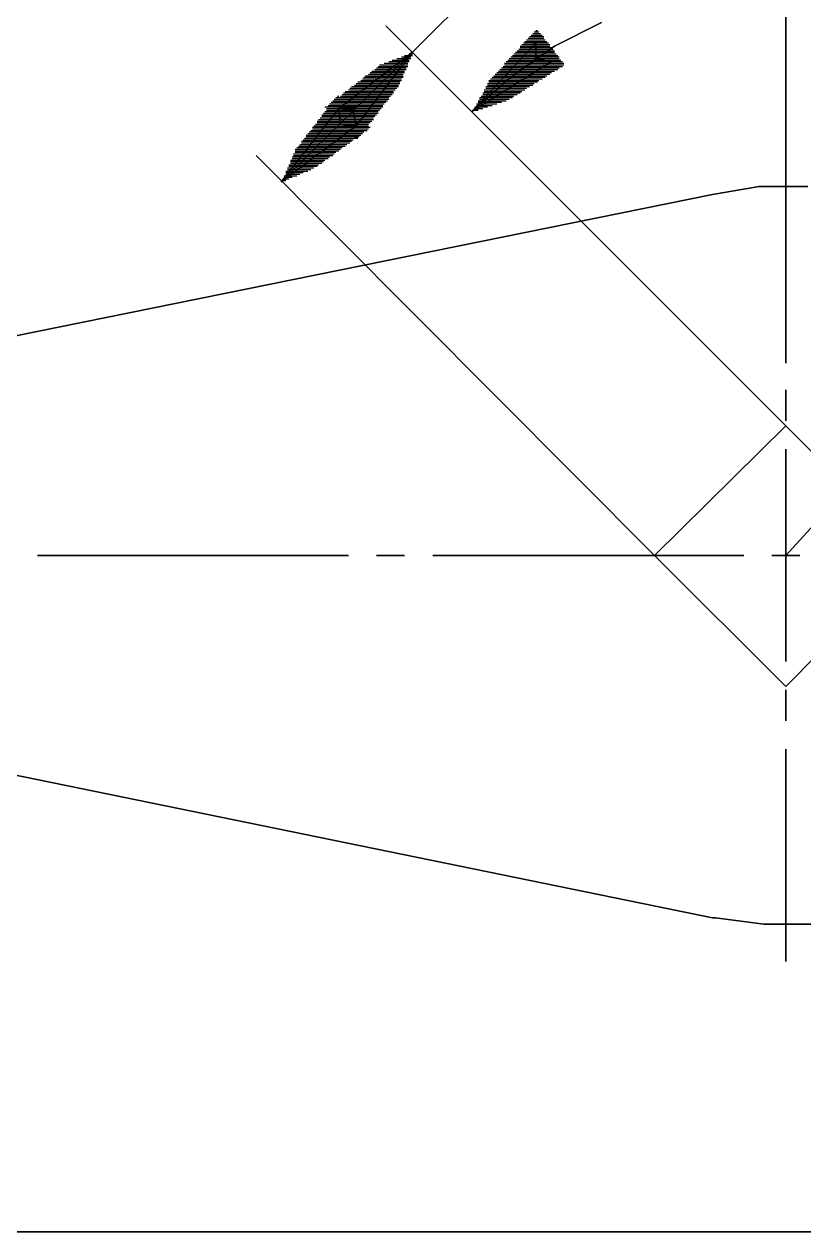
# Model space of a CAD drawing. Extents: x 1 to 210, y 1 to 298.
# Drawn here: x 66.1 to 108.3, y 195.8 to 261.3 of the extents above; entities that cross this region are included whole.
import ezdxf

# ---------------------------------------------------------------- set-up
doc = ezdxf.new("R2010")
doc.units = 0

msp = doc.modelspace()

# ---------------------------------------------------------------- linework, layer by layer
at = {"layer": 'P00017'}
msp.add_lwpolyline([(103.378003, 212.851995), (55.371997, 222.673327), (103.378003, 212.851995)], dxfattribs=at)
at = {"layer": 'P00018'}
msp.add_lwpolyline([(103.378003, 252.05266), (105.917997, 252.475992), (103.378003, 252.05266)], dxfattribs=at)
at = {"layer": 'P00019'}
msp.add_lwpolyline([(105.917997, 252.475992), (108.542664, 252.475992), (105.917997, 252.475992)], dxfattribs=at)
at = {"layer": 'P00054'}
msp.add_lwpolyline([(55.371997, 242.315991), (103.378003, 252.05266), (55.371997, 242.315991)], dxfattribs=at)
at = {"layer": 'P00056'}
msp.add_lwpolyline([(108.796665, 212.513326), (106.171997, 212.513326), (108.796665, 212.513326)], dxfattribs=at)
at = {"layer": 'P00057'}
msp.add_lwpolyline([(106.171997, 212.513326), (103.547329, 212.851995), (106.171997, 212.513326)], dxfattribs=at)
at = {"layer": 'P00058'}
msp.add_lwpolyline([(103.547329, 212.851995), (103.378003, 212.851995), (103.547329, 212.851995)], dxfattribs=at)
at = {"layer": 'P00074'}
msp.add_lwpolyline([(107.357336, 225.382663), (100.245335, 232.494659), (107.357336, 225.382663)], dxfattribs=at)
at = {"layer": 'P00075'}
msp.add_lwpolyline([(114.384663, 232.494659), (107.357336, 225.382663), (114.384663, 232.494659)], dxfattribs=at)
at = {"layer": 'P00076'}
msp.add_lwpolyline([(107.357336, 239.521992), (114.384663, 232.494659), (107.357336, 239.521992)], dxfattribs=at)
at = {"layer": 'P00077'}
msp.add_lwpolyline([(100.245335, 232.494659), (107.357336, 239.521992), (100.245335, 232.494659)], dxfattribs=at)
at = {"layer": 'P00088'}
msp.add_lwpolyline([(66.802, 232.494659), (83.650665, 232.494659), (66.802, 232.494659)], dxfattribs=at)
at = {"layer": 'P00089'}
msp.add_lwpolyline([(85.174662, 232.494659), (86.698665, 232.494659), (85.174662, 232.494659)], dxfattribs=at)
at = {"layer": 'P00090'}
msp.add_lwpolyline([(88.222667, 232.494659), (105.071332, 232.494659), (88.222667, 232.494659)], dxfattribs=at)
at = {"layer": 'P00091'}
msp.add_lwpolyline([(106.595335, 232.494659), (108.119326, 232.494659), (106.595335, 232.494659)], dxfattribs=at)
at = {"layer": 'P00097'}
msp.add_lwpolyline([(107.357336, 254.507993), (107.357336, 242.90866), (107.357336, 254.507993)], dxfattribs=at)
at = {"layer": 'P00098'}
msp.add_lwpolyline([(107.357336, 241.469326), (107.357336, 239.775992), (107.357336, 241.469326)], dxfattribs=at)
at = {"layer": 'P00099'}
msp.add_lwpolyline([(107.357336, 238.251995), (107.357336, 226.737328), (107.357336, 238.251995)], dxfattribs=at)
at = {"layer": 'P00100'}
msp.add_lwpolyline([(107.357336, 225.213326), (107.357336, 223.519991), (107.357336, 225.213326)], dxfattribs=at)
at = {"layer": 'P00101'}
msp.add_lwpolyline([(107.357336, 221.995994), (107.357336, 210.481328), (107.357336, 221.995994)], dxfattribs=at)
at = {"layer": 'P00125'}
msp.add_lwpolyline([(100.245335, 232.494659), (78.65533, 254.169326), (100.245335, 232.494659)], dxfattribs=at)
at = {"layer": 'P00126'}
msp.add_lwpolyline([(87.121997, 259.757325), (90.678003, 263.313326), (87.121997, 259.757325)], dxfattribs=at)
at = {"layer": 'P00127'}
msp.add_lwpolyline([(107.357336, 239.521992), (85.682663, 261.196659), (107.357336, 239.521992)], dxfattribs=at)
at = {"layer": 'P00129'}
msp.add_lwpolyline([(90.339329, 256.539994), (92.455995, 258.40266), (90.339329, 256.539994)], dxfattribs=at)
at = {"layer": 'P00130'}
msp.add_lwpolyline([(92.455995, 258.40266), (94.826662, 260.095994), (92.455995, 258.40266)], dxfattribs=at)
at = {"layer": 'P00131'}
msp.add_lwpolyline([(94.826662, 260.095994), (97.366667, 261.365994), (94.826662, 260.095994)], dxfattribs=at)
at = {"layer": 'P00136'}
msp.add_lwpolyline([(114.384663, 232.494659), (88.9, 257.979328), (114.384663, 232.494659)], dxfattribs=at)
at = {"layer": 'P00141'}
msp.add_lwpolyline([(107.357336, 252.475992), (107.357336, 265.599327), (107.357336, 252.475992)], dxfattribs=at)
at = {"layer": 'P00238'}
msp.add_lwpolyline([(47.328668, 195.833998), (167.30133, 195.833998), (47.328668, 195.833998)], dxfattribs=at)
at = {"layer": 'P00512'}
msp.add_lwpolyline([(107.357336, 232.494659), (120.819326, 247.226662), (107.357336, 232.494659)], dxfattribs=at)
at = {"layer": 'P01019'}
msp.add_lwpolyline([(83.057995, 257.386661), (83.142664, 257.386661)], dxfattribs=at)
at = {"layer": 'P01020'}
msp.add_lwpolyline([(82.973332, 257.301992), (83.227333, 257.301992)], dxfattribs=at)
at = {"layer": 'P01021'}
msp.add_lwpolyline([(82.888664, 257.217326), (83.311996, 257.217326)], dxfattribs=at)
at = {"layer": 'P01022'}
msp.add_lwpolyline([(82.804, 257.13266), (83.396665, 257.13266)], dxfattribs=at)
at = {"layer": 'P01023'}
msp.add_lwpolyline([(82.804, 257.047994), (83.481333, 257.047994)], dxfattribs=at)
at = {"layer": 'P01024'}
msp.add_lwpolyline([(82.719332, 256.963326), (83.565996, 256.963326)], dxfattribs=at)
at = {"layer": 'P01025'}
msp.add_lwpolyline([(82.634663, 256.87866), (83.650665, 256.87866)], dxfattribs=at)
at = {"layer": 'P01026'}
msp.add_lwpolyline([(82.55, 256.793994), (83.735334, 256.793994)], dxfattribs=at)
at = {"layer": 'P01027'}
msp.add_lwpolyline([(82.55, 256.709325), (83.819997, 256.709325)], dxfattribs=at)
at = {"layer": 'P01028'}
msp.add_lwpolyline([(82.465331, 256.624659), (83.904665, 256.624659)], dxfattribs=at)
at = {"layer": 'P01029'}
msp.add_lwpolyline([(82.380663, 256.539994), (83.989334, 256.539994)], dxfattribs=at)
at = {"layer": 'P01030'}
msp.add_lwpolyline([(82.296, 256.455328), (84.073997, 256.455328)], dxfattribs=at)
at = {"layer": 'P01031'}
msp.add_lwpolyline([(82.211331, 256.370659), (84.158666, 256.370659)], dxfattribs=at)
at = {"layer": 'P01032'}
msp.add_lwpolyline([(82.211331, 256.285993), (84.243329, 256.285993)], dxfattribs=at)
at = {"layer": 'P01033'}
msp.add_lwpolyline([(82.126662, 256.201327), (84.327998, 256.201327)], dxfattribs=at)
at = {"layer": 'P01034'}
msp.add_lwpolyline([(82.041999, 256.116659), (84.412666, 256.116659)], dxfattribs=at)
at = {"layer": 'P01035'}
msp.add_lwpolyline([(81.957331, 256.031993), (84.497329, 256.031993)], dxfattribs=at)
at = {"layer": 'P01036'}
msp.add_lwpolyline([(81.957331, 255.947327), (84.581998, 255.947327)], dxfattribs=at)
at = {"layer": 'P01037'}
msp.add_lwpolyline([(81.872667, 255.862661), (84.666667, 255.862661)], dxfattribs=at)
at = {"layer": 'P01038'}
msp.add_lwpolyline([(81.787999, 255.777992), (84.75133, 255.777992)], dxfattribs=at)
at = {"layer": 'P01039'}
msp.add_lwpolyline([(81.70333, 255.693326), (84.835998, 255.693326)], dxfattribs=at)
at = {"layer": 'P01040'}
msp.add_lwpolyline([(81.70333, 255.60866), (84.75133, 255.60866)], dxfattribs=at)
at = {"layer": 'P01041'}
msp.add_lwpolyline([(81.618667, 255.523995), (84.666667, 255.523995)], dxfattribs=at)
at = {"layer": 'P01042'}
msp.add_lwpolyline([(81.533998, 255.439326), (84.497329, 255.439326)], dxfattribs=at)
at = {"layer": 'P01043'}
msp.add_lwpolyline([(81.44933, 255.35466), (84.412666, 255.35466)], dxfattribs=at)
at = {"layer": 'P01044'}
msp.add_lwpolyline([(81.364666, 255.269994), (84.327998, 255.269994)], dxfattribs=at)
at = {"layer": 'P01045'}
msp.add_lwpolyline([(81.364666, 255.185325), (84.158666, 255.185325)], dxfattribs=at)
at = {"layer": 'P01046'}
msp.add_lwpolyline([(81.279998, 255.10066), (84.073997, 255.10066)], dxfattribs=at)
at = {"layer": 'P01047'}
msp.add_lwpolyline([(81.195329, 255.015994), (83.904665, 255.015994)], dxfattribs=at)
at = {"layer": 'P01048'}
msp.add_lwpolyline([(81.110666, 254.931328), (83.819997, 254.931328)], dxfattribs=at)
at = {"layer": 'P01049'}
msp.add_lwpolyline([(81.110666, 254.846659), (83.735334, 254.846659)], dxfattribs=at)
at = {"layer": 'P01050'}
msp.add_lwpolyline([(81.025997, 254.761993), (83.565996, 254.761993)], dxfattribs=at)
at = {"layer": 'P01051'}
msp.add_lwpolyline([(80.941334, 254.677327), (83.481333, 254.677327)], dxfattribs=at)
at = {"layer": 'P01052'}
msp.add_lwpolyline([(80.856666, 254.592659), (83.311996, 254.592659)], dxfattribs=at)
at = {"layer": 'P01053'}
msp.add_lwpolyline([(80.771997, 254.507993), (83.227333, 254.507993)], dxfattribs=at)
at = {"layer": 'P01054'}
msp.add_lwpolyline([(80.771997, 254.423327), (83.142664, 254.423327)], dxfattribs=at)
at = {"layer": 'P01055'}
msp.add_lwpolyline([(80.771997, 254.338661), (82.973332, 254.338661)], dxfattribs=at)
at = {"layer": 'P01056'}
msp.add_lwpolyline([(80.687334, 254.253992), (82.888664, 254.253992)], dxfattribs=at)
at = {"layer": 'P01057'}
msp.add_lwpolyline([(80.687334, 254.169326), (82.804, 254.169326)], dxfattribs=at)
at = {"layer": 'P01058'}
msp.add_lwpolyline([(80.602665, 254.084661), (82.634663, 254.084661)], dxfattribs=at)
at = {"layer": 'P01059'}
msp.add_lwpolyline([(80.602665, 253.999992), (82.55, 253.999992)], dxfattribs=at)
at = {"layer": 'P01060'}
msp.add_lwpolyline([(80.517997, 253.915326), (82.380663, 253.915326)], dxfattribs=at)
at = {"layer": 'P01061'}
msp.add_lwpolyline([(80.517997, 253.83066), (82.296, 253.83066)], dxfattribs=at)
at = {"layer": 'P01062'}
msp.add_lwpolyline([(80.517997, 253.745994), (82.211331, 253.745994)], dxfattribs=at)
at = {"layer": 'P01063'}
msp.add_lwpolyline([(80.433333, 253.661326), (82.041999, 253.661326)], dxfattribs=at)
at = {"layer": 'P01064'}
msp.add_lwpolyline([(80.433333, 253.57666), (81.957331, 253.57666)], dxfattribs=at)
at = {"layer": 'P01065'}
msp.add_lwpolyline([(80.348665, 253.491994), (81.787999, 253.491994)], dxfattribs=at)
at = {"layer": 'P01066'}
msp.add_lwpolyline([(80.348665, 253.407328), (81.618667, 253.407328)], dxfattribs=at)
at = {"layer": 'P01067'}
msp.add_lwpolyline([(80.263996, 253.322659), (81.44933, 253.322659)], dxfattribs=at)
at = {"layer": 'P01068'}
msp.add_lwpolyline([(80.263996, 253.237993), (81.195329, 253.237993)], dxfattribs=at)
at = {"layer": 'P01069'}
msp.add_lwpolyline([(80.263996, 253.153327), (81.025997, 253.153327)], dxfattribs=at)
at = {"layer": 'P01070'}
msp.add_lwpolyline([(80.179333, 253.068659), (80.856666, 253.068659)], dxfattribs=at)
at = {"layer": 'P01071'}
msp.add_lwpolyline([(80.179333, 252.983993), (80.602665, 252.983993)], dxfattribs=at)
at = {"layer": 'P01072'}
msp.add_lwpolyline([(80.094664, 252.899324), (80.433333, 252.899324)], dxfattribs=at)
at = {"layer": 'P01073'}
msp.add_lwpolyline([(80.094664, 252.814661), (80.263996, 252.814661), (80.094664, 252.814661)], dxfattribs=at)
at = {"layer": 'P01074'}
msp.add_lwpolyline([(80.009996, 252.729992), (83.142664, 256.709325), (80.009996, 252.729992)], dxfattribs=at)
at = {"layer": 'P01075'}
msp.add_lwpolyline([(83.142664, 256.709325), (83.227333, 255.862661), (83.142664, 256.709325)], dxfattribs=at)
at = {"layer": 'P01076'}
msp.add_lwpolyline([(83.227333, 255.862661), (84.073997, 255.777992), (83.227333, 255.862661)], dxfattribs=at)
at = {"layer": 'P01077'}
msp.add_lwpolyline([(84.073997, 255.777992), (80.009996, 252.729992), (84.073997, 255.777992)], dxfattribs=at)
at = {"layer": 'P01078'}
msp.add_lwpolyline([(83.142664, 256.624659), (83.227333, 256.624659)], dxfattribs=at)
at = {"layer": 'P01079'}
msp.add_lwpolyline([(83.057995, 256.539994), (83.227333, 256.539994)], dxfattribs=at)
at = {"layer": 'P01080'}
msp.add_lwpolyline([(82.973332, 256.455328), (83.227333, 256.455328)], dxfattribs=at)
at = {"layer": 'P01081'}
msp.add_lwpolyline([(82.888664, 256.370659), (83.227333, 256.370659)], dxfattribs=at)
at = {"layer": 'P01082'}
msp.add_lwpolyline([(82.888664, 256.285993), (83.227333, 256.285993)], dxfattribs=at)
at = {"layer": 'P01083'}
msp.add_lwpolyline([(82.804, 256.201327), (83.227333, 256.201327)], dxfattribs=at)
at = {"layer": 'P01084'}
msp.add_lwpolyline([(82.719332, 256.116659), (83.227333, 256.116659)], dxfattribs=at)
at = {"layer": 'P01085'}
msp.add_lwpolyline([(82.634663, 256.031993), (83.227333, 256.031993)], dxfattribs=at)
at = {"layer": 'P01086'}
msp.add_lwpolyline([(82.55, 255.947327), (83.227333, 255.947327)], dxfattribs=at)
at = {"layer": 'P01087'}
msp.add_lwpolyline([(82.55, 255.862661), (83.227333, 255.862661)], dxfattribs=at)
at = {"layer": 'P01088'}
msp.add_lwpolyline([(82.465331, 255.777992), (83.142664, 255.777992)], dxfattribs=at)
at = {"layer": 'P01089'}
msp.add_lwpolyline([(82.380663, 255.693326), (83.057995, 255.693326)], dxfattribs=at)
at = {"layer": 'P01090'}
msp.add_lwpolyline([(82.296, 255.60866), (82.973332, 255.60866)], dxfattribs=at)
at = {"layer": 'P01091'}
msp.add_lwpolyline([(82.211331, 255.523995), (82.888664, 255.523995)], dxfattribs=at)
at = {"layer": 'P01092'}
msp.add_lwpolyline([(82.211331, 255.439326), (82.804, 255.439326)], dxfattribs=at)
at = {"layer": 'P01093'}
msp.add_lwpolyline([(82.126662, 255.35466), (82.719332, 255.35466)], dxfattribs=at)
at = {"layer": 'P01094'}
msp.add_lwpolyline([(82.041999, 255.269994), (82.634663, 255.269994)], dxfattribs=at)
at = {"layer": 'P01095'}
msp.add_lwpolyline([(81.957331, 255.185325), (82.55, 255.185325)], dxfattribs=at)
at = {"layer": 'P01096'}
msp.add_lwpolyline([(81.957331, 255.10066), (82.465331, 255.10066)], dxfattribs=at)
at = {"layer": 'P01097'}
msp.add_lwpolyline([(81.872667, 255.015994), (82.380663, 255.015994)], dxfattribs=at)
at = {"layer": 'P01098'}
msp.add_lwpolyline([(81.787999, 254.931328), (82.296, 254.931328)], dxfattribs=at)
at = {"layer": 'P01099'}
msp.add_lwpolyline([(81.70333, 254.846659), (82.211331, 254.846659)], dxfattribs=at)
at = {"layer": 'P01100'}
msp.add_lwpolyline([(81.618667, 254.761993), (82.126662, 254.761993)], dxfattribs=at)
at = {"layer": 'P01101'}
msp.add_lwpolyline([(81.618667, 254.677327), (82.041999, 254.677327)], dxfattribs=at)
at = {"layer": 'P01102'}
msp.add_lwpolyline([(81.533998, 254.592659), (81.957331, 254.592659)], dxfattribs=at)
at = {"layer": 'P01103'}
msp.add_lwpolyline([(81.44933, 254.507993), (81.872667, 254.507993)], dxfattribs=at)
at = {"layer": 'P01104'}
msp.add_lwpolyline([(81.364666, 254.423327), (81.787999, 254.423327)], dxfattribs=at)
at = {"layer": 'P01105'}
msp.add_lwpolyline([(81.279998, 254.338661), (81.70333, 254.338661)], dxfattribs=at)
at = {"layer": 'P01106'}
msp.add_lwpolyline([(81.279998, 254.253992), (81.618667, 254.253992)], dxfattribs=at)
at = {"layer": 'P01107'}
msp.add_lwpolyline([(81.195329, 254.169326), (81.533998, 254.169326)], dxfattribs=at)
at = {"layer": 'P01108'}
msp.add_lwpolyline([(81.110666, 254.084661), (81.44933, 254.084661)], dxfattribs=at)
at = {"layer": 'P01109'}
msp.add_lwpolyline([(81.025997, 253.999992), (81.364666, 253.999992)], dxfattribs=at)
at = {"layer": 'P01110'}
msp.add_lwpolyline([(81.025997, 253.915326), (81.279998, 253.915326)], dxfattribs=at)
at = {"layer": 'P01111'}
msp.add_lwpolyline([(80.941334, 253.83066), (81.195329, 253.83066)], dxfattribs=at)
at = {"layer": 'P01112'}
msp.add_lwpolyline([(80.856666, 253.745994), (81.110666, 253.745994)], dxfattribs=at)
at = {"layer": 'P01113'}
msp.add_lwpolyline([(80.771997, 253.661326), (81.025997, 253.661326)], dxfattribs=at)
at = {"layer": 'P01114'}
msp.add_lwpolyline([(80.687334, 253.57666), (80.941334, 253.57666)], dxfattribs=at)
at = {"layer": 'P01115'}
msp.add_lwpolyline([(80.687334, 253.491994), (80.856666, 253.491994)], dxfattribs=at)
at = {"layer": 'P01116'}
msp.add_lwpolyline([(80.602665, 253.407328), (80.771997, 253.407328)], dxfattribs=at)
at = {"layer": 'P01117'}
msp.add_lwpolyline([(80.517997, 253.322659), (80.687334, 253.322659)], dxfattribs=at)
at = {"layer": 'P01118'}
msp.add_lwpolyline([(80.433333, 253.237993), (80.602665, 253.237993)], dxfattribs=at)
at = {"layer": 'P01119'}
msp.add_lwpolyline([(80.348665, 253.153327), (80.517997, 253.153327)], dxfattribs=at)
at = {"layer": 'P01120'}
msp.add_lwpolyline([(80.348665, 253.068659), (80.433333, 253.068659)], dxfattribs=at)
at = {"layer": 'P01121'}
msp.add_lwpolyline([(80.263996, 252.983993), (80.348665, 252.983993)], dxfattribs=at)
at = {"layer": 'P01122'}
msp.add_lwpolyline([(80.179333, 252.899324), (80.263996, 252.899324)], dxfattribs=at)
at = {"layer": 'P01123'}
msp.add_lwpolyline([(80.094664, 252.814661), (80.179333, 252.814661), (80.094664, 252.814661)], dxfattribs=at)
at = {"layer": 'P01124'}
msp.add_lwpolyline([(83.142664, 255.777992), (84.073997, 255.777992)], dxfattribs=at)
at = {"layer": 'P01125'}
msp.add_lwpolyline([(83.057995, 255.693326), (83.989334, 255.693326)], dxfattribs=at)
at = {"layer": 'P01126'}
msp.add_lwpolyline([(82.973332, 255.60866), (83.904665, 255.60866)], dxfattribs=at)
at = {"layer": 'P01127'}
msp.add_lwpolyline([(82.888664, 255.523995), (83.735334, 255.523995)], dxfattribs=at)
at = {"layer": 'P01128'}
msp.add_lwpolyline([(82.804, 255.439326), (83.650665, 255.439326)], dxfattribs=at)
at = {"layer": 'P01129'}
msp.add_lwpolyline([(82.719332, 255.35466), (83.565996, 255.35466)], dxfattribs=at)
at = {"layer": 'P01130'}
msp.add_lwpolyline([(82.634663, 255.269994), (83.396665, 255.269994)], dxfattribs=at)
at = {"layer": 'P01131'}
msp.add_lwpolyline([(82.55, 255.185325), (83.311996, 255.185325)], dxfattribs=at)
at = {"layer": 'P01132'}
msp.add_lwpolyline([(82.465331, 255.10066), (83.227333, 255.10066)], dxfattribs=at)
at = {"layer": 'P01133'}
msp.add_lwpolyline([(82.380663, 255.015994), (83.057995, 255.015994)], dxfattribs=at)
at = {"layer": 'P01134'}
msp.add_lwpolyline([(82.296, 254.931328), (82.973332, 254.931328)], dxfattribs=at)
at = {"layer": 'P01135'}
msp.add_lwpolyline([(82.211331, 254.846659), (82.888664, 254.846659)], dxfattribs=at)
at = {"layer": 'P01136'}
msp.add_lwpolyline([(82.126662, 254.761993), (82.719332, 254.761993)], dxfattribs=at)
at = {"layer": 'P01137'}
msp.add_lwpolyline([(82.041999, 254.677327), (82.634663, 254.677327)], dxfattribs=at)
at = {"layer": 'P01138'}
msp.add_lwpolyline([(81.957331, 254.592659), (82.55, 254.592659)], dxfattribs=at)
at = {"layer": 'P01139'}
msp.add_lwpolyline([(81.872667, 254.507993), (82.380663, 254.507993)], dxfattribs=at)
at = {"layer": 'P01140'}
msp.add_lwpolyline([(81.787999, 254.423327), (82.296, 254.423327)], dxfattribs=at)
at = {"layer": 'P01141'}
msp.add_lwpolyline([(81.70333, 254.338661), (82.211331, 254.338661)], dxfattribs=at)
at = {"layer": 'P01142'}
msp.add_lwpolyline([(81.618667, 254.253992), (82.041999, 254.253992)], dxfattribs=at)
at = {"layer": 'P01143'}
msp.add_lwpolyline([(81.533998, 254.169326), (81.957331, 254.169326)], dxfattribs=at)
at = {"layer": 'P01144'}
msp.add_lwpolyline([(81.44933, 254.084661), (81.872667, 254.084661)], dxfattribs=at)
at = {"layer": 'P01145'}
msp.add_lwpolyline([(81.364666, 253.999992), (81.70333, 253.999992)], dxfattribs=at)
at = {"layer": 'P01146'}
msp.add_lwpolyline([(81.279998, 253.915326), (81.618667, 253.915326)], dxfattribs=at)
at = {"layer": 'P01147'}
msp.add_lwpolyline([(81.195329, 253.83066), (81.533998, 253.83066)], dxfattribs=at)
at = {"layer": 'P01148'}
msp.add_lwpolyline([(81.110666, 253.745994), (81.364666, 253.745994)], dxfattribs=at)
at = {"layer": 'P01149'}
msp.add_lwpolyline([(81.025997, 253.661326), (81.279998, 253.661326)], dxfattribs=at)
at = {"layer": 'P01150'}
msp.add_lwpolyline([(80.941334, 253.57666), (81.195329, 253.57666)], dxfattribs=at)
at = {"layer": 'P01151'}
msp.add_lwpolyline([(80.856666, 253.491994), (81.025997, 253.491994)], dxfattribs=at)
at = {"layer": 'P01152'}
msp.add_lwpolyline([(80.771997, 253.407328), (80.941334, 253.407328)], dxfattribs=at)
at = {"layer": 'P01153'}
msp.add_lwpolyline([(80.687334, 253.322659), (80.856666, 253.322659)], dxfattribs=at)
at = {"layer": 'P01154'}
msp.add_lwpolyline([(80.602665, 253.237993), (80.687334, 253.237993)], dxfattribs=at)
at = {"layer": 'P01155'}
msp.add_lwpolyline([(80.517997, 253.153327), (80.602665, 253.153327)], dxfattribs=at)
at = {"layer": 'P01156'}
msp.add_lwpolyline([(80.433333, 253.068659), (80.517997, 253.068659), (80.433333, 253.068659)], dxfattribs=at)
at = {"layer": 'P01157'}
msp.add_lwpolyline([(86.952665, 259.672659), (87.121997, 259.672659)], dxfattribs=at)
at = {"layer": 'P01158'}
msp.add_lwpolyline([(86.698665, 259.587993), (87.121997, 259.587993)], dxfattribs=at)
at = {"layer": 'P01159'}
msp.add_lwpolyline([(86.529333, 259.503327), (87.037334, 259.503327)], dxfattribs=at)
at = {"layer": 'P01160'}
msp.add_lwpolyline([(86.275332, 259.418659), (87.037334, 259.418659)], dxfattribs=at)
at = {"layer": 'P01161'}
msp.add_lwpolyline([(86.021332, 259.333993), (86.952665, 259.333993)], dxfattribs=at)
at = {"layer": 'P01162'}
msp.add_lwpolyline([(85.852, 259.249327), (86.952665, 259.249327)], dxfattribs=at)
at = {"layer": 'P01163'}
msp.add_lwpolyline([(85.598, 259.164661), (86.867997, 259.164661)], dxfattribs=at)
at = {"layer": 'P01164'}
msp.add_lwpolyline([(85.343999, 259.079992), (86.867997, 259.079992)], dxfattribs=at)
at = {"layer": 'P01165'}
msp.add_lwpolyline([(85.259331, 258.995327), (86.867997, 258.995327)], dxfattribs=at)
at = {"layer": 'P01166'}
msp.add_lwpolyline([(85.174662, 258.910661), (86.783333, 258.910661)], dxfattribs=at)
at = {"layer": 'P01167'}
msp.add_lwpolyline([(85.089999, 258.825992), (86.783333, 258.825992)], dxfattribs=at)
at = {"layer": 'P01168'}
msp.add_lwpolyline([(84.920667, 258.741326), (86.698665, 258.741326)], dxfattribs=at)
at = {"layer": 'P01169'}
msp.add_lwpolyline([(84.835998, 258.65666), (86.698665, 258.65666)], dxfattribs=at)
at = {"layer": 'P01170'}
msp.add_lwpolyline([(84.75133, 258.571994), (86.613996, 258.571994)], dxfattribs=at)
at = {"layer": 'P01171'}
msp.add_lwpolyline([(84.581998, 258.487326), (86.613996, 258.487326)], dxfattribs=at)
at = {"layer": 'P01172'}
msp.add_lwpolyline([(84.497329, 258.40266), (86.613996, 258.40266)], dxfattribs=at)
at = {"layer": 'P01173'}
msp.add_lwpolyline([(84.412666, 258.317994), (86.529333, 258.317994)], dxfattribs=at)
at = {"layer": 'P01174'}
msp.add_lwpolyline([(84.327998, 258.233325), (86.529333, 258.233325)], dxfattribs=at)
at = {"layer": 'P01175'}
msp.add_lwpolyline([(84.158666, 258.148659), (86.444664, 258.148659)], dxfattribs=at)
at = {"layer": 'P01176'}
msp.add_lwpolyline([(84.073997, 258.063993), (86.444664, 258.063993)], dxfattribs=at)
at = {"layer": 'P01177'}
msp.add_lwpolyline([(83.989334, 257.979328), (86.359996, 257.979328)], dxfattribs=at)
at = {"layer": 'P01178'}
msp.add_lwpolyline([(83.819997, 257.894659), (86.359996, 257.894659)], dxfattribs=at)
at = {"layer": 'P01179'}
msp.add_lwpolyline([(83.735334, 257.809993), (86.275332, 257.809993)], dxfattribs=at)
at = {"layer": 'P01180'}
msp.add_lwpolyline([(83.650665, 257.725327), (86.190664, 257.725327)], dxfattribs=at)
at = {"layer": 'P01181'}
msp.add_lwpolyline([(83.481333, 257.640658), (86.106001, 257.640658)], dxfattribs=at)
at = {"layer": 'P01182'}
msp.add_lwpolyline([(83.396665, 257.555993), (86.106001, 257.555993)], dxfattribs=at)
at = {"layer": 'P01183'}
msp.add_lwpolyline([(83.311996, 257.471327), (86.021332, 257.471327)], dxfattribs=at)
at = {"layer": 'P01184'}
msp.add_lwpolyline([(83.227333, 257.386661), (85.936663, 257.386661)], dxfattribs=at)
at = {"layer": 'P01185'}
msp.add_lwpolyline([(83.057995, 257.301992), (85.852, 257.301992)], dxfattribs=at)
at = {"layer": 'P01186'}
msp.add_lwpolyline([(82.973332, 257.217326), (85.852, 257.217326)], dxfattribs=at)
at = {"layer": 'P01187'}
msp.add_lwpolyline([(82.888664, 257.13266), (85.767332, 257.13266)], dxfattribs=at)
at = {"layer": 'P01188'}
msp.add_lwpolyline([(82.719332, 257.047994), (85.682663, 257.047994)], dxfattribs=at)
at = {"layer": 'P01189'}
msp.add_lwpolyline([(82.634663, 256.963326), (85.598, 256.963326)], dxfattribs=at)
at = {"layer": 'P01190'}
msp.add_lwpolyline([(82.55, 256.87866), (85.513331, 256.87866)], dxfattribs=at)
at = {"layer": 'P01191'}
msp.add_lwpolyline([(82.380663, 256.793994), (85.513331, 256.793994)], dxfattribs=at)
at = {"layer": 'P01192'}
msp.add_lwpolyline([(82.465331, 256.709325), (85.428663, 256.709325)], dxfattribs=at)
at = {"layer": 'P01193'}
msp.add_lwpolyline([(82.55, 256.624659), (85.343999, 256.624659)], dxfattribs=at)
at = {"layer": 'P01194'}
msp.add_lwpolyline([(82.634663, 256.539994), (85.259331, 256.539994)], dxfattribs=at)
at = {"layer": 'P01195'}
msp.add_lwpolyline([(82.719332, 256.455328), (85.259331, 256.455328)], dxfattribs=at)
at = {"layer": 'P01196'}
msp.add_lwpolyline([(82.804, 256.370659), (85.174662, 256.370659)], dxfattribs=at)
at = {"layer": 'P01197'}
msp.add_lwpolyline([(82.888664, 256.285993), (85.089999, 256.285993)], dxfattribs=at)
at = {"layer": 'P01198'}
msp.add_lwpolyline([(82.973332, 256.201327), (85.00533, 256.201327)], dxfattribs=at)
at = {"layer": 'P01199'}
msp.add_lwpolyline([(83.057995, 256.116659), (85.00533, 256.116659)], dxfattribs=at)
at = {"layer": 'P01200'}
msp.add_lwpolyline([(83.142664, 256.031993), (84.920667, 256.031993)], dxfattribs=at)
at = {"layer": 'P01201'}
msp.add_lwpolyline([(83.227333, 255.947327), (84.835998, 255.947327)], dxfattribs=at)
at = {"layer": 'P01202'}
msp.add_lwpolyline([(83.227333, 255.862661), (84.75133, 255.862661)], dxfattribs=at)
at = {"layer": 'P01203'}
msp.add_lwpolyline([(83.311996, 255.777992), (84.666667, 255.777992)], dxfattribs=at)
at = {"layer": 'P01204'}
msp.add_lwpolyline([(83.396665, 255.693326), (84.666667, 255.693326)], dxfattribs=at)
at = {"layer": 'P01205'}
msp.add_lwpolyline([(83.481333, 255.60866), (84.581998, 255.60866)], dxfattribs=at)
at = {"layer": 'P01206'}
msp.add_lwpolyline([(83.565996, 255.523995), (84.497329, 255.523995)], dxfattribs=at)
at = {"layer": 'P01207'}
msp.add_lwpolyline([(83.650665, 255.439326), (84.412666, 255.439326)], dxfattribs=at)
at = {"layer": 'P01208'}
msp.add_lwpolyline([(83.735334, 255.35466), (84.412666, 255.35466)], dxfattribs=at)
at = {"layer": 'P01209'}
msp.add_lwpolyline([(83.819997, 255.269994), (84.327998, 255.269994)], dxfattribs=at)
at = {"layer": 'P01210'}
msp.add_lwpolyline([(83.904665, 255.185325), (84.243329, 255.185325)], dxfattribs=at)
at = {"layer": 'P01211'}
msp.add_lwpolyline([(83.989334, 255.10066), (84.158666, 255.10066), (83.989334, 255.10066)], dxfattribs=at)
at = {"layer": 'P01212'}
msp.add_lwpolyline([(87.121997, 259.757325), (84.073997, 255.777992), (87.121997, 259.757325)], dxfattribs=at)
at = {"layer": 'P01213'}
msp.add_lwpolyline([(84.073997, 255.777992), (83.904665, 256.624659), (84.073997, 255.777992)], dxfattribs=at)
at = {"layer": 'P01214'}
msp.add_lwpolyline([(83.904665, 256.624659), (83.142664, 256.709325), (83.904665, 256.624659)], dxfattribs=at)
at = {"layer": 'P01215'}
msp.add_lwpolyline([(83.142664, 256.709325), (87.121997, 259.757325), (83.142664, 256.709325)], dxfattribs=at)
at = {"layer": 'P01216'}
msp.add_lwpolyline([(87.037334, 259.672659), (87.121997, 259.672659)], dxfattribs=at)
at = {"layer": 'P01217'}
msp.add_lwpolyline([(86.952665, 259.587993), (87.037334, 259.587993)], dxfattribs=at)
at = {"layer": 'P01218'}
msp.add_lwpolyline([(86.867997, 259.503327), (86.952665, 259.503327)], dxfattribs=at)
at = {"layer": 'P01219'}
msp.add_lwpolyline([(86.783333, 259.418659), (86.867997, 259.418659)], dxfattribs=at)
at = {"layer": 'P01220'}
msp.add_lwpolyline([(86.698665, 259.333993), (86.867997, 259.333993)], dxfattribs=at)
at = {"layer": 'P01221'}
msp.add_lwpolyline([(86.613996, 259.249327), (86.783333, 259.249327)], dxfattribs=at)
at = {"layer": 'P01222'}
msp.add_lwpolyline([(86.529333, 259.164661), (86.698665, 259.164661)], dxfattribs=at)
at = {"layer": 'P01223'}
msp.add_lwpolyline([(86.444664, 259.079992), (86.613996, 259.079992)], dxfattribs=at)
at = {"layer": 'P01224'}
msp.add_lwpolyline([(86.359996, 258.995327), (86.613996, 258.995327)], dxfattribs=at)
at = {"layer": 'P01225'}
msp.add_lwpolyline([(86.275332, 258.910661), (86.529333, 258.910661)], dxfattribs=at)
at = {"layer": 'P01226'}
msp.add_lwpolyline([(86.190664, 258.825992), (86.444664, 258.825992)], dxfattribs=at)
at = {"layer": 'P01227'}
msp.add_lwpolyline([(86.106001, 258.741326), (86.359996, 258.741326)], dxfattribs=at)
at = {"layer": 'P01228'}
msp.add_lwpolyline([(86.021332, 258.65666), (86.359996, 258.65666)], dxfattribs=at)
at = {"layer": 'P01229'}
msp.add_lwpolyline([(85.936663, 258.571994), (86.275332, 258.571994)], dxfattribs=at)
at = {"layer": 'P01230'}
msp.add_lwpolyline([(85.852, 258.487326), (86.190664, 258.487326)], dxfattribs=at)
at = {"layer": 'P01231'}
msp.add_lwpolyline([(85.767332, 258.40266), (86.106001, 258.40266)], dxfattribs=at)
at = {"layer": 'P01232'}
msp.add_lwpolyline([(85.682663, 258.317994), (86.021332, 258.317994)], dxfattribs=at)
at = {"layer": 'P01233'}
msp.add_lwpolyline([(85.598, 258.233325), (86.021332, 258.233325)], dxfattribs=at)
at = {"layer": 'P01234'}
msp.add_lwpolyline([(85.513331, 258.148659), (85.936663, 258.148659)], dxfattribs=at)
at = {"layer": 'P01235'}
msp.add_lwpolyline([(85.428663, 258.063993), (85.852, 258.063993)], dxfattribs=at)
at = {"layer": 'P01236'}
msp.add_lwpolyline([(85.343999, 257.979328), (85.767332, 257.979328)], dxfattribs=at)
at = {"layer": 'P01237'}
msp.add_lwpolyline([(85.259331, 257.894659), (85.767332, 257.894659)], dxfattribs=at)
at = {"layer": 'P01238'}
msp.add_lwpolyline([(85.174662, 257.809993), (85.682663, 257.809993)], dxfattribs=at)
at = {"layer": 'P01239'}
msp.add_lwpolyline([(85.089999, 257.725327), (85.598, 257.725327)], dxfattribs=at)
at = {"layer": 'P01240'}
msp.add_lwpolyline([(85.00533, 257.640658), (85.513331, 257.640658)], dxfattribs=at)
at = {"layer": 'P01241'}
msp.add_lwpolyline([(84.920667, 257.555993), (85.513331, 257.555993)], dxfattribs=at)
at = {"layer": 'P01242'}
msp.add_lwpolyline([(84.835998, 257.471327), (85.428663, 257.471327)], dxfattribs=at)
at = {"layer": 'P01243'}
msp.add_lwpolyline([(84.75133, 257.386661), (85.343999, 257.386661)], dxfattribs=at)
at = {"layer": 'P01244'}
msp.add_lwpolyline([(84.666667, 257.301992), (85.259331, 257.301992)], dxfattribs=at)
at = {"layer": 'P01245'}
msp.add_lwpolyline([(84.581998, 257.217326), (85.259331, 257.217326)], dxfattribs=at)
at = {"layer": 'P01246'}
msp.add_lwpolyline([(84.497329, 257.13266), (85.174662, 257.13266)], dxfattribs=at)
at = {"layer": 'P01247'}
msp.add_lwpolyline([(84.412666, 257.047994), (85.089999, 257.047994)], dxfattribs=at)
at = {"layer": 'P01248'}
msp.add_lwpolyline([(84.327998, 256.963326), (85.00533, 256.963326)], dxfattribs=at)
at = {"layer": 'P01249'}
msp.add_lwpolyline([(84.243329, 256.87866), (84.920667, 256.87866)], dxfattribs=at)
at = {"layer": 'P01250'}
msp.add_lwpolyline([(84.158666, 256.793994), (84.920667, 256.793994)], dxfattribs=at)
at = {"layer": 'P01251'}
msp.add_lwpolyline([(84.073997, 256.709325), (84.835998, 256.709325)], dxfattribs=at)
at = {"layer": 'P01252'}
msp.add_lwpolyline([(83.904665, 256.624659), (84.75133, 256.624659)], dxfattribs=at)
at = {"layer": 'P01253'}
msp.add_lwpolyline([(83.989334, 256.539994), (84.666667, 256.539994)], dxfattribs=at)
at = {"layer": 'P01254'}
msp.add_lwpolyline([(83.989334, 256.455328), (84.666667, 256.455328)], dxfattribs=at)
at = {"layer": 'P01255'}
msp.add_lwpolyline([(83.989334, 256.370659), (84.581998, 256.370659)], dxfattribs=at)
at = {"layer": 'P01256'}
msp.add_lwpolyline([(83.989334, 256.285993), (84.497329, 256.285993)], dxfattribs=at)
at = {"layer": 'P01257'}
msp.add_lwpolyline([(83.989334, 256.201327), (84.412666, 256.201327)], dxfattribs=at)
at = {"layer": 'P01258'}
msp.add_lwpolyline([(84.073997, 256.116659), (84.412666, 256.116659)], dxfattribs=at)
at = {"layer": 'P01259'}
msp.add_lwpolyline([(84.073997, 256.031993), (84.327998, 256.031993)], dxfattribs=at)
at = {"layer": 'P01260'}
msp.add_lwpolyline([(84.073997, 255.947327), (84.243329, 255.947327)], dxfattribs=at)
at = {"layer": 'P01261'}
msp.add_lwpolyline([(84.073997, 255.862661), (84.158666, 255.862661), (84.073997, 255.862661)], dxfattribs=at)
at = {"layer": 'P01262'}
msp.add_lwpolyline([(86.698665, 259.418659), (86.783333, 259.418659)], dxfattribs=at)
at = {"layer": 'P01263'}
msp.add_lwpolyline([(86.613996, 259.333993), (86.698665, 259.333993)], dxfattribs=at)
at = {"layer": 'P01264'}
msp.add_lwpolyline([(86.529333, 259.249327), (86.613996, 259.249327)], dxfattribs=at)
at = {"layer": 'P01265'}
msp.add_lwpolyline([(86.359996, 259.164661), (86.529333, 259.164661)], dxfattribs=at)
at = {"layer": 'P01266'}
msp.add_lwpolyline([(86.275332, 259.079992), (86.444664, 259.079992)], dxfattribs=at)
at = {"layer": 'P01267'}
msp.add_lwpolyline([(86.190664, 258.995327), (86.359996, 258.995327)], dxfattribs=at)
at = {"layer": 'P01268'}
msp.add_lwpolyline([(86.021332, 258.910661), (86.275332, 258.910661)], dxfattribs=at)
at = {"layer": 'P01269'}
msp.add_lwpolyline([(85.936663, 258.825992), (86.190664, 258.825992)], dxfattribs=at)
at = {"layer": 'P01270'}
msp.add_lwpolyline([(85.852, 258.741326), (86.106001, 258.741326)], dxfattribs=at)
at = {"layer": 'P01271'}
msp.add_lwpolyline([(85.767332, 258.65666), (86.021332, 258.65666)], dxfattribs=at)
at = {"layer": 'P01272'}
msp.add_lwpolyline([(85.598, 258.571994), (85.936663, 258.571994)], dxfattribs=at)
at = {"layer": 'P01273'}
msp.add_lwpolyline([(85.513331, 258.487326), (85.852, 258.487326)], dxfattribs=at)
at = {"layer": 'P01274'}
msp.add_lwpolyline([(85.428663, 258.40266), (85.767332, 258.40266)], dxfattribs=at)
at = {"layer": 'P01275'}
msp.add_lwpolyline([(85.259331, 258.317994), (85.682663, 258.317994)], dxfattribs=at)
at = {"layer": 'P01276'}
msp.add_lwpolyline([(85.174662, 258.233325), (85.598, 258.233325)], dxfattribs=at)
at = {"layer": 'P01277'}
msp.add_lwpolyline([(85.089999, 258.148659), (85.513331, 258.148659)], dxfattribs=at)
at = {"layer": 'P01278'}
msp.add_lwpolyline([(84.920667, 258.063993), (85.428663, 258.063993)], dxfattribs=at)
at = {"layer": 'P01279'}
msp.add_lwpolyline([(84.835998, 257.979328), (85.343999, 257.979328)], dxfattribs=at)
at = {"layer": 'P01280'}
msp.add_lwpolyline([(84.75133, 257.894659), (85.259331, 257.894659)], dxfattribs=at)
at = {"layer": 'P01281'}
msp.add_lwpolyline([(84.581998, 257.809993), (85.174662, 257.809993)], dxfattribs=at)
at = {"layer": 'P01282'}
msp.add_lwpolyline([(84.497329, 257.725327), (85.089999, 257.725327)], dxfattribs=at)
at = {"layer": 'P01283'}
msp.add_lwpolyline([(84.412666, 257.640658), (85.00533, 257.640658)], dxfattribs=at)
at = {"layer": 'P01284'}
msp.add_lwpolyline([(84.327998, 257.555993), (84.920667, 257.555993)], dxfattribs=at)
at = {"layer": 'P01285'}
msp.add_lwpolyline([(84.158666, 257.471327), (84.835998, 257.471327)], dxfattribs=at)
at = {"layer": 'P01286'}
msp.add_lwpolyline([(84.073997, 257.386661), (84.75133, 257.386661)], dxfattribs=at)
at = {"layer": 'P01287'}
msp.add_lwpolyline([(83.989334, 257.301992), (84.666667, 257.301992)], dxfattribs=at)
at = {"layer": 'P01288'}
msp.add_lwpolyline([(83.819997, 257.217326), (84.581998, 257.217326)], dxfattribs=at)
at = {"layer": 'P01289'}
msp.add_lwpolyline([(83.735334, 257.13266), (84.497329, 257.13266)], dxfattribs=at)
at = {"layer": 'P01290'}
msp.add_lwpolyline([(83.650665, 257.047994), (84.412666, 257.047994)], dxfattribs=at)
at = {"layer": 'P01291'}
msp.add_lwpolyline([(83.481333, 256.963326), (84.327998, 256.963326)], dxfattribs=at)
at = {"layer": 'P01292'}
msp.add_lwpolyline([(83.396665, 256.87866), (84.243329, 256.87866)], dxfattribs=at)
at = {"layer": 'P01293'}
msp.add_lwpolyline([(83.311996, 256.793994), (84.158666, 256.793994)], dxfattribs=at)
at = {"layer": 'P01294'}
msp.add_lwpolyline([(83.142664, 256.709325), (84.073997, 256.709325), (83.142664, 256.709325)], dxfattribs=at)
at = {"layer": 'P01295'}
msp.add_lwpolyline([(80.009996, 252.729992), (87.121997, 259.757325), (80.009996, 252.729992)], dxfattribs=at)
at = {"layer": 'P01296'}
msp.add_lwpolyline([(93.810661, 260.942659), (93.895335, 260.942659)], dxfattribs=at)
at = {"layer": 'P01297'}
msp.add_lwpolyline([(93.725997, 260.857993), (93.979998, 260.857993)], dxfattribs=at)
at = {"layer": 'P01298'}
msp.add_lwpolyline([(93.641334, 260.773327), (94.064661, 260.773327)], dxfattribs=at)
at = {"layer": 'P01299'}
msp.add_lwpolyline([(93.55666, 260.688661), (94.149335, 260.688661)], dxfattribs=at)
at = {"layer": 'P01300'}
msp.add_lwpolyline([(93.471997, 260.603992), (94.233998, 260.603992)], dxfattribs=at)
at = {"layer": 'P01301'}
msp.add_lwpolyline([(93.387334, 260.519326), (94.233998, 260.519326)], dxfattribs=at)
at = {"layer": 'P01302'}
msp.add_lwpolyline([(93.30266, 260.434661), (94.318661, 260.434661)], dxfattribs=at)
at = {"layer": 'P01303'}
msp.add_lwpolyline([(93.217997, 260.349992), (94.403335, 260.349992)], dxfattribs=at)
at = {"layer": 'P01304'}
msp.add_lwpolyline([(93.133333, 260.265326), (94.487999, 260.265326)], dxfattribs=at)
at = {"layer": 'P01305'}
msp.add_lwpolyline([(93.048659, 260.18066), (94.572662, 260.18066)], dxfattribs=at)
at = {"layer": 'P01306'}
msp.add_lwpolyline([(92.963996, 260.095994), (94.572662, 260.095994)], dxfattribs=at)
at = {"layer": 'P01307'}
msp.add_lwpolyline([(92.963996, 260.011326), (94.657336, 260.011326)], dxfattribs=at)
at = {"layer": 'P01308'}
msp.add_lwpolyline([(92.879333, 259.92666), (94.741999, 259.92666)], dxfattribs=at)
at = {"layer": 'P01309'}
msp.add_lwpolyline([(92.79467, 259.841994), (94.826662, 259.841994)], dxfattribs=at)
at = {"layer": 'P01310'}
msp.add_lwpolyline([(92.709996, 259.757325), (94.826662, 259.757325)], dxfattribs=at)
at = {"layer": 'P01311'}
msp.add_lwpolyline([(92.625332, 259.672659), (94.911336, 259.672659)], dxfattribs=at)
at = {"layer": 'P01312'}
msp.add_lwpolyline([(92.540669, 259.587993), (94.996, 259.587993)], dxfattribs=at)
at = {"layer": 'P01313'}
msp.add_lwpolyline([(92.455995, 259.503327), (95.080663, 259.503327)], dxfattribs=at)
at = {"layer": 'P01314'}
msp.add_lwpolyline([(92.371332, 259.418659), (95.080663, 259.418659)], dxfattribs=at)
at = {"layer": 'P01315'}
msp.add_lwpolyline([(92.286669, 259.333993), (95.165326, 259.333993)], dxfattribs=at)
at = {"layer": 'P01316'}
msp.add_lwpolyline([(92.201995, 259.249327), (95.25, 259.249327)], dxfattribs=at)
at = {"layer": 'P01317'}
msp.add_lwpolyline([(92.117332, 259.164661), (95.334663, 259.164661)], dxfattribs=at)
at = {"layer": 'P01318'}
msp.add_lwpolyline([(92.117332, 259.079992), (95.334663, 259.079992)], dxfattribs=at)
at = {"layer": 'P01319'}
msp.add_lwpolyline([(92.032668, 258.995327), (95.25, 258.995327)], dxfattribs=at)
at = {"layer": 'P01320'}
msp.add_lwpolyline([(91.947994, 258.910661), (95.080663, 258.910661)], dxfattribs=at)
at = {"layer": 'P01321'}
msp.add_lwpolyline([(91.863331, 258.825992), (94.996, 258.825992)], dxfattribs=at)
at = {"layer": 'P01322'}
msp.add_lwpolyline([(91.778668, 258.741326), (94.826662, 258.741326)], dxfattribs=at)
at = {"layer": 'P01323'}
msp.add_lwpolyline([(91.693994, 258.65666), (94.657336, 258.65666)], dxfattribs=at)
at = {"layer": 'P01324'}
msp.add_lwpolyline([(91.609331, 258.571994), (94.572662, 258.571994)], dxfattribs=at)
at = {"layer": 'P01325'}
msp.add_lwpolyline([(91.524668, 258.487326), (94.403335, 258.487326)], dxfattribs=at)
at = {"layer": 'P01326'}
msp.add_lwpolyline([(91.439994, 258.40266), (94.318661, 258.40266)], dxfattribs=at)
at = {"layer": 'P01327'}
msp.add_lwpolyline([(91.35533, 258.317994), (94.149335, 258.317994)], dxfattribs=at)
at = {"layer": 'P01328'}
msp.add_lwpolyline([(91.270667, 258.233325), (93.979998, 258.233325)], dxfattribs=at)
at = {"layer": 'P01329'}
msp.add_lwpolyline([(91.270667, 258.148659), (93.895335, 258.148659)], dxfattribs=at)
at = {"layer": 'P01330'}
msp.add_lwpolyline([(91.185993, 258.063993), (93.725997, 258.063993)], dxfattribs=at)
at = {"layer": 'P01331'}
msp.add_lwpolyline([(91.185993, 257.979328), (93.641334, 257.979328)], dxfattribs=at)
at = {"layer": 'P01332'}
msp.add_lwpolyline([(91.10133, 257.894659), (93.471997, 257.894659)], dxfattribs=at)
at = {"layer": 'P01333'}
msp.add_lwpolyline([(91.10133, 257.809993), (93.30266, 257.809993)], dxfattribs=at)
at = {"layer": 'P01334'}
msp.add_lwpolyline([(91.016667, 257.725327), (93.217997, 257.725327)], dxfattribs=at)
at = {"layer": 'P01335'}
msp.add_lwpolyline([(91.016667, 257.640658), (93.048659, 257.640658)], dxfattribs=at)
at = {"layer": 'P01336'}
msp.add_lwpolyline([(90.931993, 257.555993), (92.963996, 257.555993)], dxfattribs=at)
at = {"layer": 'P01337'}
msp.add_lwpolyline([(90.931993, 257.471327), (92.79467, 257.471327)], dxfattribs=at)
at = {"layer": 'P01338'}
msp.add_lwpolyline([(90.847329, 257.386661), (92.625332, 257.386661)], dxfattribs=at)
at = {"layer": 'P01339'}
msp.add_lwpolyline([(90.762666, 257.301992), (92.540669, 257.301992)], dxfattribs=at)
at = {"layer": 'P01340'}
msp.add_lwpolyline([(90.762666, 257.217326), (92.371332, 257.217326)], dxfattribs=at)
at = {"layer": 'P01341'}
msp.add_lwpolyline([(90.678003, 257.13266), (92.201995, 257.13266)], dxfattribs=at)
at = {"layer": 'P01342'}
msp.add_lwpolyline([(90.678003, 257.047994), (91.947994, 257.047994)], dxfattribs=at)
at = {"layer": 'P01343'}
msp.add_lwpolyline([(90.593329, 256.963326), (91.693994, 256.963326)], dxfattribs=at)
at = {"layer": 'P01344'}
msp.add_lwpolyline([(90.593329, 256.87866), (91.439994, 256.87866)], dxfattribs=at)
at = {"layer": 'P01345'}
msp.add_lwpolyline([(90.508666, 256.793994), (91.185993, 256.793994)], dxfattribs=at)
at = {"layer": 'P01346'}
msp.add_lwpolyline([(90.508666, 256.709325), (90.931993, 256.709325)], dxfattribs=at)
at = {"layer": 'P01347'}
msp.add_lwpolyline([(90.424003, 256.624659), (90.678003, 256.624659), (90.424003, 256.624659)], dxfattribs=at)
at = {"layer": 'P01348'}
msp.add_lwpolyline([(90.339329, 256.539994), (93.810661, 260.265326), (90.339329, 256.539994)], dxfattribs=at)
at = {"layer": 'P01349'}
msp.add_lwpolyline([(93.810661, 260.265326), (93.810661, 259.418659), (93.810661, 260.265326)], dxfattribs=at)
at = {"layer": 'P01350'}
msp.add_lwpolyline([(93.810661, 259.418659), (94.657336, 259.249327), (93.810661, 259.418659)], dxfattribs=at)
at = {"layer": 'P01351'}
msp.add_lwpolyline([(94.657336, 259.249327), (90.339329, 256.539994), (94.657336, 259.249327)], dxfattribs=at)
at = {"layer": 'P01352'}
msp.add_lwpolyline([(93.725997, 260.095994), (93.810661, 260.095994)], dxfattribs=at)
at = {"layer": 'P01353'}
msp.add_lwpolyline([(93.641334, 260.011326), (93.810661, 260.011326)], dxfattribs=at)
at = {"layer": 'P01354'}
msp.add_lwpolyline([(93.55666, 259.92666), (93.810661, 259.92666)], dxfattribs=at)
at = {"layer": 'P01355'}
msp.add_lwpolyline([(93.471997, 259.841994), (93.810661, 259.841994)], dxfattribs=at)
at = {"layer": 'P01356'}
msp.add_lwpolyline([(93.387334, 259.757325), (93.810661, 259.757325)], dxfattribs=at)
at = {"layer": 'P01357'}
msp.add_lwpolyline([(93.30266, 259.672659), (93.810661, 259.672659)], dxfattribs=at)
at = {"layer": 'P01358'}
msp.add_lwpolyline([(93.217997, 259.587993), (93.810661, 259.587993)], dxfattribs=at)
at = {"layer": 'P01359'}
msp.add_lwpolyline([(93.133333, 259.503327), (93.810661, 259.503327)], dxfattribs=at)
at = {"layer": 'P01360'}
msp.add_lwpolyline([(93.048659, 259.418659), (93.810661, 259.418659)], dxfattribs=at)
at = {"layer": 'P01361'}
msp.add_lwpolyline([(92.963996, 259.333993), (93.725997, 259.333993)], dxfattribs=at)
at = {"layer": 'P01362'}
msp.add_lwpolyline([(92.879333, 259.249327), (93.641334, 259.249327)], dxfattribs=at)
at = {"layer": 'P01363'}
msp.add_lwpolyline([(92.79467, 259.164661), (93.55666, 259.164661)], dxfattribs=at)
at = {"layer": 'P01364'}
msp.add_lwpolyline([(92.709996, 259.079992), (93.471997, 259.079992)], dxfattribs=at)
at = {"layer": 'P01365'}
msp.add_lwpolyline([(92.709996, 258.995327), (93.30266, 258.995327)], dxfattribs=at)
at = {"layer": 'P01366'}
msp.add_lwpolyline([(92.625332, 258.910661), (93.217997, 258.910661)], dxfattribs=at)
at = {"layer": 'P01367'}
msp.add_lwpolyline([(92.540669, 258.825992), (93.133333, 258.825992)], dxfattribs=at)
at = {"layer": 'P01368'}
msp.add_lwpolyline([(92.455995, 258.741326), (93.048659, 258.741326)], dxfattribs=at)
at = {"layer": 'P01369'}
msp.add_lwpolyline([(92.371332, 258.65666), (92.963996, 258.65666)], dxfattribs=at)
at = {"layer": 'P01370'}
msp.add_lwpolyline([(92.286669, 258.571994), (92.79467, 258.571994)], dxfattribs=at)
at = {"layer": 'P01371'}
msp.add_lwpolyline([(92.201995, 258.487326), (92.709996, 258.487326)], dxfattribs=at)
at = {"layer": 'P01372'}
msp.add_lwpolyline([(92.117332, 258.40266), (92.625332, 258.40266)], dxfattribs=at)
at = {"layer": 'P01373'}
msp.add_lwpolyline([(92.032668, 258.317994), (92.540669, 258.317994)], dxfattribs=at)
at = {"layer": 'P01374'}
msp.add_lwpolyline([(91.947994, 258.233325), (92.455995, 258.233325)], dxfattribs=at)
at = {"layer": 'P01375'}
msp.add_lwpolyline([(91.863331, 258.148659), (92.286669, 258.148659)], dxfattribs=at)
at = {"layer": 'P01376'}
msp.add_lwpolyline([(91.778668, 258.063993), (92.201995, 258.063993)], dxfattribs=at)
at = {"layer": 'P01377'}
msp.add_lwpolyline([(91.693994, 257.979328), (92.117332, 257.979328)], dxfattribs=at)
at = {"layer": 'P01378'}
msp.add_lwpolyline([(91.609331, 257.894659), (92.032668, 257.894659)], dxfattribs=at)
at = {"layer": 'P01379'}
msp.add_lwpolyline([(91.524668, 257.809993), (91.947994, 257.809993)], dxfattribs=at)
at = {"layer": 'P01380'}
msp.add_lwpolyline([(91.524668, 257.725327), (91.778668, 257.725327)], dxfattribs=at)
at = {"layer": 'P01381'}
msp.add_lwpolyline([(91.439994, 257.640658), (91.693994, 257.640658)], dxfattribs=at)
at = {"layer": 'P01382'}
msp.add_lwpolyline([(91.35533, 257.555993), (91.609331, 257.555993)], dxfattribs=at)
at = {"layer": 'P01383'}
msp.add_lwpolyline([(91.270667, 257.471327), (91.524668, 257.471327)], dxfattribs=at)
at = {"layer": 'P01384'}
msp.add_lwpolyline([(91.185993, 257.386661), (91.439994, 257.386661)], dxfattribs=at)
at = {"layer": 'P01385'}
msp.add_lwpolyline([(91.10133, 257.301992), (91.270667, 257.301992)], dxfattribs=at)
at = {"layer": 'P01386'}
msp.add_lwpolyline([(91.016667, 257.217326), (91.185993, 257.217326)], dxfattribs=at)
at = {"layer": 'P01387'}
msp.add_lwpolyline([(90.931993, 257.13266), (91.10133, 257.13266)], dxfattribs=at)
at = {"layer": 'P01388'}
msp.add_lwpolyline([(90.847329, 257.047994), (91.016667, 257.047994)], dxfattribs=at)
at = {"layer": 'P01389'}
msp.add_lwpolyline([(90.762666, 256.963326), (90.931993, 256.963326)], dxfattribs=at)
at = {"layer": 'P01390'}
msp.add_lwpolyline([(90.678003, 256.87866), (90.762666, 256.87866)], dxfattribs=at)
at = {"layer": 'P01391'}
msp.add_lwpolyline([(90.593329, 256.793994), (90.678003, 256.793994)], dxfattribs=at)
at = {"layer": 'P01392'}
msp.add_lwpolyline([(90.508666, 256.709325), (90.593329, 256.709325)], dxfattribs=at)
at = {"layer": 'P01393'}
msp.add_lwpolyline([(90.424003, 256.624659), (90.508666, 256.624659), (90.424003, 256.624659)], dxfattribs=at)
at = {"layer": 'P01394'}
msp.add_lwpolyline([(93.725997, 259.333993), (94.233998, 259.333993)], dxfattribs=at)
at = {"layer": 'P01395'}
msp.add_lwpolyline([(93.641334, 259.249327), (94.657336, 259.249327)], dxfattribs=at)
at = {"layer": 'P01396'}
msp.add_lwpolyline([(93.55666, 259.164661), (94.572662, 259.164661)], dxfattribs=at)
at = {"layer": 'P01397'}
msp.add_lwpolyline([(93.471997, 259.079992), (94.403335, 259.079992)], dxfattribs=at)
at = {"layer": 'P01398'}
msp.add_lwpolyline([(93.30266, 258.995327), (94.318661, 258.995327)], dxfattribs=at)
at = {"layer": 'P01399'}
msp.add_lwpolyline([(93.217997, 258.910661), (94.149335, 258.910661)], dxfattribs=at)
at = {"layer": 'P01400'}
msp.add_lwpolyline([(93.133333, 258.825992), (94.064661, 258.825992)], dxfattribs=at)
at = {"layer": 'P01401'}
msp.add_lwpolyline([(93.048659, 258.741326), (93.895335, 258.741326)], dxfattribs=at)
at = {"layer": 'P01402'}
msp.add_lwpolyline([(92.963996, 258.65666), (93.725997, 258.65666)], dxfattribs=at)
at = {"layer": 'P01403'}
msp.add_lwpolyline([(92.79467, 258.571994), (93.641334, 258.571994)], dxfattribs=at)
at = {"layer": 'P01404'}
msp.add_lwpolyline([(92.709996, 258.487326), (93.471997, 258.487326)], dxfattribs=at)
at = {"layer": 'P01405'}
msp.add_lwpolyline([(92.625332, 258.40266), (93.387334, 258.40266)], dxfattribs=at)
at = {"layer": 'P01406'}
msp.add_lwpolyline([(92.540669, 258.317994), (93.217997, 258.317994)], dxfattribs=at)
at = {"layer": 'P01407'}
msp.add_lwpolyline([(92.455995, 258.233325), (93.048659, 258.233325)], dxfattribs=at)
at = {"layer": 'P01408'}
msp.add_lwpolyline([(92.286669, 258.148659), (92.963996, 258.148659)], dxfattribs=at)
at = {"layer": 'P01409'}
msp.add_lwpolyline([(92.201995, 258.063993), (92.79467, 258.063993)], dxfattribs=at)
at = {"layer": 'P01410'}
msp.add_lwpolyline([(92.117332, 257.979328), (92.709996, 257.979328)], dxfattribs=at)
at = {"layer": 'P01411'}
msp.add_lwpolyline([(92.032668, 257.894659), (92.540669, 257.894659)], dxfattribs=at)
at = {"layer": 'P01412'}
msp.add_lwpolyline([(91.947994, 257.809993), (92.371332, 257.809993)], dxfattribs=at)
at = {"layer": 'P01413'}
msp.add_lwpolyline([(91.778668, 257.725327), (92.286669, 257.725327)], dxfattribs=at)
at = {"layer": 'P01414'}
msp.add_lwpolyline([(91.693994, 257.640658), (92.117332, 257.640658)], dxfattribs=at)
at = {"layer": 'P01415'}
msp.add_lwpolyline([(91.609331, 257.555993), (92.032668, 257.555993)], dxfattribs=at)
at = {"layer": 'P01416'}
msp.add_lwpolyline([(91.524668, 257.471327), (91.863331, 257.471327)], dxfattribs=at)
at = {"layer": 'P01417'}
msp.add_lwpolyline([(91.439994, 257.386661), (91.693994, 257.386661)], dxfattribs=at)
at = {"layer": 'P01418'}
msp.add_lwpolyline([(91.270667, 257.301992), (91.609331, 257.301992)], dxfattribs=at)
at = {"layer": 'P01419'}
msp.add_lwpolyline([(91.185993, 257.217326), (91.439994, 257.217326)], dxfattribs=at)
at = {"layer": 'P01420'}
msp.add_lwpolyline([(91.10133, 257.13266), (91.35533, 257.13266)], dxfattribs=at)
at = {"layer": 'P01421'}
msp.add_lwpolyline([(91.016667, 257.047994), (91.185993, 257.047994)], dxfattribs=at)
at = {"layer": 'P01422'}
msp.add_lwpolyline([(90.931993, 256.963326), (91.016667, 256.963326)], dxfattribs=at)
at = {"layer": 'P01423'}
msp.add_lwpolyline([(90.762666, 256.87866), (90.931993, 256.87866)], dxfattribs=at)
at = {"layer": 'P01424'}
msp.add_lwpolyline([(90.678003, 256.793994), (90.762666, 256.793994)], dxfattribs=at)
at = {"layer": 'P01425'}
msp.add_lwpolyline([(90.593329, 256.709325), (90.678003, 256.709325), (90.593329, 256.709325)], dxfattribs=at)
at = {"layer": 'P01476'}
msp.add_lwpolyline([(90.339329, 256.539994), (92.455995, 258.40266), (90.339329, 256.539994)], dxfattribs=at)
at = {"layer": 'P01477'}
msp.add_lwpolyline([(92.455995, 258.40266), (94.826662, 260.095994), (92.455995, 258.40266)], dxfattribs=at)
at = {"layer": 'P01478'}
msp.add_lwpolyline([(94.826662, 260.095994), (97.366667, 261.365994), (94.826662, 260.095994)], dxfattribs=at)

doc.saveas('drawing.dxf')
